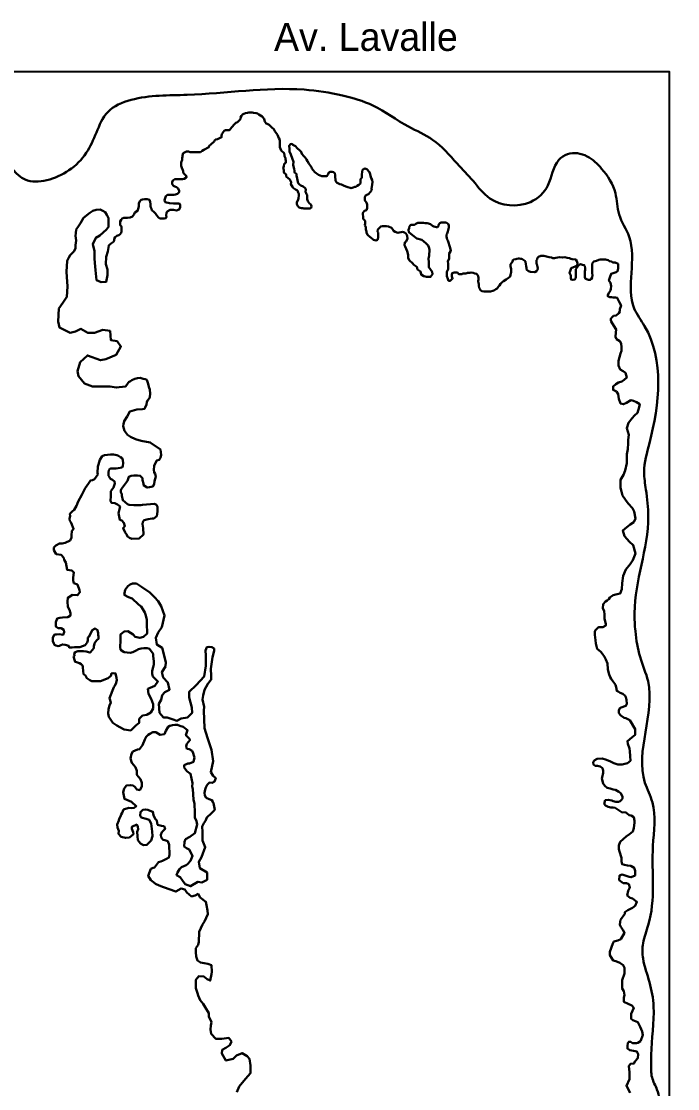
# Model space of a CAD drawing. Header units: millimetres. Extents: x 0 to 6558, y 60 to 10727.
# Drawn here: x 1995.4 to 2182.3, y 9110.6 to 9414.5 of the extents above; entities that cross this region are included whole.
import ezdxf

# ---------------------------------------------------------------- set-up
doc = ezdxf.new("R2010")
doc.units = ezdxf.units.MM
doc.layers.add('0 LAGUNA', color=140, linetype='Continuous', lineweight=30)
doc.layers.add('0 SIG - PARCELAS', color=252, linetype='Continuous', lineweight=18)
doc.layers.add('0 NOMBRE DE CALLES', color=255, linetype='Continuous')
doc.layers.add('0 SIG - CHACRAS', color=253, linetype='Continuous')
doc.styles.get("Standard").update_dxf_attribs({"font": 'arial.ttf'})

msp = doc.modelspace()

# ---------------------------------------------------------------- linework, layer by layer
at = {"layer": '0 LAGUNA'}
for points in [[(2014.897, 9359.925), (2015.748, 9360.492), (2016.713, 9360.832), (2017.849, 9360.946), (2018.587, 9360.492), (2019.268, 9360.152), (2019.723, 9359.358), (2020.234, 9358.393), (2020.234, 9357.089), (2020.234, 9355.954), (2019.666, 9355.16), (2017.747, 9353.489), (2016.575, 9352.87), (2015.763, 9351.053), (2015.763, 9351.053), (2016.232, 9349.039), (2016.216, 9346.917), (2016.305, 9345.68), (2016.513, 9343.598), (2016.513, 9343.598), (2016.824, 9340.779), (2018.11, 9340.165), (2019.563, 9340.332), (2019.899, 9342.231), (2019.944, 9343.784), (2019.452, 9345.358), (2019.507, 9347.424), (2020.01, 9348.931), (2020.279, 9350.665), (2020.598, 9350.959), (2021.063, 9351.327), (2021.627, 9351.694), (2021.823, 9352.086), (2021.848, 9352.502), (2022.093, 9353.041), (2022.534, 9353.359), (2023.123, 9353.604), (2023.564, 9353.874), (2023.785, 9354.217), (2023.883, 9354.633), (2023.907, 9355.221), (2023.932, 9355.539), (2023.887, 9356.09), (2023.543, 9356.409), (2023.519, 9356.678), (2023.519, 9357.217), (2023.519, 9357.486), (2023.764, 9357.952), (2024.083, 9358.319), (2024.573, 9358.54), (2025.063, 9358.564), (2025.578, 9358.564), (2026.363, 9358.613), (2027, 9358.907), (2027.49, 9359.544), (2027.743, 9360.07), (2028.481, 9360.501), (2028.635, 9361.054), (2028.728, 9361.392), (2028.882, 9361.884), (2028.882, 9362.253), (2028.882, 9362.714), (2028.882, 9362.714), (2029.251, 9363.329), (2029.528, 9363.698), (2029.928, 9363.729), (2030.451, 9363.821), (2030.82, 9363.821), (2031.251, 9363.821), (2031.251, 9363.821), (2031.897, 9363.636), (2032.051, 9363.052), (2032.051, 9363.052), (2032.144, 9362.437), (2032.144, 9362.437), (2032.144, 9361.823), (2032.297, 9361.423), (2032.482, 9361.054), (2032.544, 9360.716), (2033.19, 9360.163), (2033.611, 9359.802), (2033.611, 9359.802), (2033.99, 9359.21), (2033.99, 9359.21), (2034.482, 9358.656), (2034.852, 9358.38), (2035.498, 9358.38), (2036.082, 9358.38), (2036.575, 9358.441), (2036.698, 9358.841), (2036.667, 9359.179), (2036.667, 9359.179), (2036.729, 9359.947), (2036.913, 9360.286), (2036.913, 9360.286), (2037.775, 9360.839), (2038.206, 9360.839), (2038.698, 9360.839), (2039.591, 9360.624), (2040.36, 9360.9), (2040.36, 9360.9), (2040.637, 9361.607), (2040.637, 9362.038), (2040.637, 9362.038), (2040.483, 9362.468), (2040.114, 9362.653), (2039.621, 9362.653), (2039.129, 9362.653), (2038.729, 9362.653), (2037.56, 9362.714), (2037.56, 9362.714), (2036.366, 9363.001), (2036.151, 9363.524), (2036.305, 9364.139), (2036.551, 9364.661), (2036.551, 9364.661), (2037.043, 9365.092), (2037.628, 9365.092), (2037.628, 9365.092), (2038.243, 9365.092), (2038.828, 9365.092), (2039.259, 9365.184), (2039.843, 9365.338), (2039.843, 9365.338), (2040.305, 9365.799), (2040.367, 9366.26), (2040.367, 9366.26), (2040.028, 9366.905), (2039.597, 9367.213), (2039.105, 9367.428), (2038.705, 9367.674), (2038.366, 9368.074), (2038.366, 9368.658), (2038.52, 9369.119), (2038.52, 9369.119), (2039.136, 9369.549), (2039.567, 9369.549), (2039.967, 9369.549), (2040.428, 9369.549), (2040.767, 9369.549), (2041.32, 9369.549), (2041.782, 9369.611), (2042.239, 9369.934), (2042.457, 9370.088), (2042.282, 9370.494), (2042.282, 9370.494), (2041.807, 9370.924), (2041.592, 9371.291), (2041.505, 9371.592), (2041.484, 9371.851), (2041.398, 9372.088), (2041.074, 9372.755), (2040.945, 9373.057), (2040.902, 9373.359), (2040.88, 9373.703), (2040.88, 9373.94), (2040.88, 9374.242), (2040.88, 9374.242), (2041.141, 9375.026), (2041.184, 9375.565), (2041.227, 9375.888), (2041.292, 9376.211), (2041.335, 9376.642), (2041.464, 9376.9), (2041.809, 9377.159), (2042.197, 9377.331), (2042.435, 9377.374), (2042.693, 9377.374), (2042.974, 9377.374), (2043.448, 9377.266), (2043.448, 9377.266), (2043.901, 9377.266), (2044.311, 9377.245), (2044.742, 9377.245), (2045.41, 9377.245), (2045.863, 9377.245), (2046.359, 9377.245), (2046.898, 9377.568), (2047.372, 9377.934), (2048.779, 9378.674), (2048.908, 9379.041), (2049.339, 9379.407), (2049.663, 9379.644), (2050.051, 9379.988), (2050.245, 9380.268), (2050.461, 9380.635), (2050.763, 9380.871), (2051.237, 9380.915), (2051.646, 9381.108), (2052.401, 9381.466), (2052.363, 9381.869), (2052.363, 9381.869), (2052.493, 9382.321), (2052.687, 9382.666), (2052.838, 9382.946), (2053.183, 9383.269), (2053.485, 9383.463), (2053.485, 9383.463), (2054.067, 9383.485), (2054.649, 9383.485), (2054.649, 9383.485), (2054.929, 9383.894), (2054.929, 9383.894), (2055.275, 9384.368), (2055.619, 9384.669), (2055.814, 9384.928), (2056.158, 9385.251), (2056.439, 9385.531), (2056.913, 9385.789), (2056.913, 9385.789), (2057.28, 9386.177), (2057.28, 9386.177), (2057.754, 9386.651), (2057.754, 9386.651), (2057.819, 9387.082), (2058.099, 9387.556), (2058.336, 9387.956), (2058.767, 9388.094), (2059.242, 9388.353), (2059.738, 9388.439), (2060.169, 9388.482), (2060.493, 9388.482), (2061.139, 9388.482), (2061.528, 9388.46), (2062.261, 9388.31), (2062.606, 9388.267), (2063.037, 9387.986), (2063.986, 9387.362), (2064.503, 9386.759), (2064.632, 9386.285), (2064.719, 9385.962), (2065.107, 9385.38), (2065.344, 9385.272), (2065.991, 9385.014), (2066.293, 9384.648), (2066.681, 9384.282), (2067.285, 9383.765), (2067.608, 9383.161), (2067.759, 9382.903), (2068.147, 9382.429), (2068.32, 9382.149), (2068.729, 9381.223), (2068.995, 9380.713), (2068.973, 9380.26), (2068.973, 9379.916), (2068.973, 9379.55), (2068.973, 9379.162), (2068.995, 9378.645), (2068.995, 9378.645), (2069.383, 9377.676), (2069.383, 9377.676), (2070.202, 9376.943), (2070.31, 9376.297), (2070.31, 9376.039), (2070.617, 9375.5), (2070.617, 9375.122), (2070.617, 9375.122), (2070.65, 9374.81), (2070.65, 9374.81), (2070.666, 9374.564), (2070.666, 9374.564), (2070.65, 9374.187), (2070.65, 9374.187), (2070.354, 9373.957), (2070.189, 9373.76), (2070.079, 9373.244), (2069.928, 9372.543), (2070.171, 9372.229), (2070.171, 9371.951), (2070.171, 9371.651), (2070.194, 9371.374), (2070.194, 9371.374), (2070.656, 9371.005), (2070.656, 9371.005), (2070.772, 9370.659), (2070.818, 9370.312), (2070.818, 9370.312), (2071.789, 9369.458), (2072.176, 9368.68), (2072.155, 9368.091), (2072.635, 9367.341), (2072.899, 9366.928), (2073.435, 9366.627), (2074, 9366.311), (2074.179, 9365.742), (2074.407, 9365.314), (2074.407, 9364.885), (2074.407, 9364.885), (2074.264, 9364.171), (2074.264, 9364.171), (2074.179, 9363.629), (2074.179, 9363.629), (2073.807, 9362.972), (2073.807, 9362.972), (2073.836, 9362.43), (2073.836, 9362.43), (2073.836, 9362.43), (2074.126, 9361.866), (2074.447, 9361.486), (2074.747, 9361.386), (2075.108, 9361.326), (2075.108, 9361.326), (2075.528, 9361.266), (2075.789, 9361.206), (2076.049, 9361.206), (2076.269, 9361.186), (2076.49, 9361.146), (2076.79, 9361.146), (2077.03, 9361.146), (2077.251, 9361.146), (2077.251, 9361.146), (2077.551, 9361.206), (2077.872, 9361.406), (2077.872, 9361.406), (2077.872, 9361.406), (2078.012, 9361.847), (2078.012, 9361.847), (2077.952, 9362.147), (2077.952, 9362.147), (2077.671, 9362.387), (2077.671, 9362.387), (2077.391, 9362.647), (2077.391, 9362.647), (2077.151, 9362.967), (2076.93, 9363.307), (2076.87, 9363.567), (2076.73, 9363.887), (2076.81, 9364.428), (2076.79, 9365.008), (2076.61, 9365.268), (2076.45, 9365.568), (2076.289, 9365.948), (2076.369, 9366.569), (2076.209, 9367.009), (2075.628, 9367.469), (2074.967, 9367.769), (2074.607, 9368.029), (2074.246, 9368.409), (2074.106, 9368.77), (2074.046, 9369.29), (2073.906, 9369.75), (2073.766, 9370.585), (2073.688, 9371.054), (2073.204, 9371.388), (2073.163, 9371.951), (2073.043, 9372.473), (2072.922, 9373.155), (2072.802, 9373.637), (2072.842, 9374.481), (2072.52, 9375.485), (2072.52, 9375.485), (2072.118, 9376.529), (2071.716, 9377.372), (2071.716, 9378.215), (2071.716, 9378.215), (2071.636, 9379.058), (2071.636, 9379.058), (2071.998, 9379.54), (2072.517, 9379.57), (2072.723, 9379.339), (2073.407, 9378.915), (2073.904, 9378.325), (2074.682, 9377.673), (2075.088, 9377.332), (2075.241, 9376.71), (2075.832, 9376.057), (2076.236, 9375.747), (2076.61, 9375.094), (2076.827, 9374.66), (2077.231, 9374.038), (2077.48, 9373.666), (2077.48, 9373.666), (2078.04, 9372.951), (2078.133, 9372.578), (2078.133, 9372.578), (2078.506, 9372.113), (2078.91, 9371.553), (2078.91, 9371.553), (2079.999, 9370.746), (2080.971, 9370.361), (2081.717, 9370.361), (2081.717, 9370.361), (2082.37, 9370.393), (2082.37, 9370.393), (2082.37, 9370.393), (2082.774, 9370.983), (2082.774, 9370.983), (2082.898, 9371.449), (2082.898, 9371.449), (2083.24, 9371.666), (2083.24, 9371.666), (2083.893, 9371.666), (2084.267, 9371.573), (2084.267, 9371.573), (2084.64, 9371.231), (2084.702, 9370.703), (2084.702, 9370.361), (2084.702, 9370.361), (2084.826, 9369.15), (2084.826, 9369.15), (2085.168, 9368.56), (2086.039, 9368.094), (2086.536, 9368.032), (2087.345, 9367.597), (2087.345, 9367.597), (2088.091, 9367.379), (2089.335, 9367.007), (2089.335, 9367.007), (2089.895, 9367.193), (2090.299, 9367.317), (2090.672, 9367.379), (2091.045, 9367.628), (2091.511, 9367.876), (2091.511, 9367.876), (2091.916, 9368.342), (2091.916, 9368.342), (2091.916, 9369.057), (2091.916, 9369.523), (2091.916, 9369.523), (2092.32, 9369.958), (2092.32, 9369.958), (2092.32, 9370.89), (2092.32, 9370.89), (2092.475, 9371.666), (2092.475, 9371.666), (2092.538, 9372.194), (2092.538, 9372.194), (2093.222, 9372.567), (2093.75, 9372.412), (2093.75, 9372.412), (2094.559, 9371.511), (2094.745, 9370.921), (2094.807, 9370.517), (2094.963, 9369.864), (2095.243, 9369.367), (2095.367, 9368.715), (2095.305, 9368.032), (2095.118, 9366.82), (2095.15, 9366.385), (2094.714, 9365.826), (2094.714, 9365.826), (2094.186, 9365.298), (2094.186, 9365.298), (2093.479, 9364.96), (2093.17, 9364.412), (2093.17, 9363.863), (2093.204, 9363.452), (2093.616, 9362.869), (2093.616, 9362.869), (2093.822, 9362.354), (2093.89, 9361.874), (2093.856, 9361.325), (2093.856, 9361.325), (2093.65, 9360.743), (2093.65, 9360.743), (2093.066, 9360.537), (2093.066, 9360.537), (2092.62, 9359.954), (2092.655, 9359.577), (2092.689, 9358.788), (2092.715, 9358.203), (2092.715, 9358.203), (2093.238, 9357.656), (2093.238, 9357.656), (2093.273, 9356.913), (2093.194, 9356.435), (2093.459, 9355.852), (2093.486, 9355.242), (2093.565, 9354.923), (2093.645, 9354.631), (2093.698, 9354.313), (2093.698, 9354.313), (2093.964, 9353.677), (2093.964, 9353.677), (2094.575, 9353.146), (2094.575, 9353.146), (2094.973, 9352.854), (2095.663, 9352.244), (2096.38, 9352.085), (2096.38, 9352.085), (2096.778, 9352.244), (2096.885, 9352.562), (2096.885, 9352.562), (2096.938, 9352.907), (2096.938, 9352.907), (2096.938, 9353.332), (2096.938, 9353.332), (2096.938, 9353.332), (2096.964, 9353.862), (2096.991, 9354.313), (2096.991, 9354.313), (2096.805, 9354.631), (2096.911, 9355.215), (2096.911, 9355.215), (2097.363, 9355.666), (2097.363, 9355.666), (2097.734, 9356.09), (2098.265, 9356.197), (2098.557, 9356.197), (2098.903, 9356.17), (2099.38, 9356.117), (2099.893, 9356.06), (2100.814, 9355.719), (2100.814, 9355.719), (2101.186, 9355.162), (2101.186, 9355.162), (2101.345, 9354.844), (2101.345, 9354.844), (2101.823, 9354.578), (2101.823, 9354.578), (2102.567, 9354.287), (2102.965, 9354.393), (2103.576, 9354.472), (2103.948, 9354.499), (2104.479, 9354.366), (2104.85, 9354.021), (2105.143, 9353.703), (2105.249, 9353.305), (2105.302, 9352.642), (2104.925, 9351.787), (2104.558, 9351.531), (2104.558, 9351.238), (2104.521, 9351), (2104.503, 9350.707), (2104.65, 9350.396), (2105.199, 9349.019), (2105.57, 9347.989), (2105.57, 9347.083), (2105.57, 9347.083), (2105.941, 9346.424), (2105.941, 9346.424), (2106.725, 9345.642), (2107.178, 9345.189), (2107.961, 9344.571), (2108.209, 9343.83), (2109.074, 9343.212), (2109.198, 9342.348), (2109.981, 9341.895), (2110.723, 9341.73), (2111.918, 9341.73), (2112.454, 9342.471), (2112.331, 9343.171), (2111.918, 9343.83), (2111.383, 9344.448), (2111.383, 9345.148), (2111.383, 9345.889), (2111.3, 9346.919), (2111.465, 9347.742), (2111.548, 9348.277), (2111.63, 9348.936), (2111.63, 9349.472), (2111.424, 9350.172), (2111.218, 9350.625), (2111.218, 9350.625), (2110.558, 9351.284), (2109.981, 9351.778), (2109.445, 9352.231), (2108.002, 9352.642), (2108.002, 9352.642), (2106.766, 9353.548), (2105.735, 9354.413), (2105.735, 9354.413), (2105.653, 9355.113), (2105.653, 9355.113), (2105.788, 9355.621), (2105.923, 9356.129), (2106.264, 9356.52), (2106.851, 9356.52), (2107.337, 9356.561), (2107.681, 9356.783), (2107.924, 9356.945), (2108.248, 9357.107), (2108.652, 9357.127), (2109.037, 9357.127), (2109.502, 9357.127), (2109.927, 9357.127), (2110.332, 9357.026), (2110.899, 9356.965), (2111.344, 9356.884), (2111.85, 9356.723), (2112.498, 9356.258), (2112.862, 9356.076), (2112.862, 9356.076), (2113.565, 9355.825), (2113.565, 9355.825), (2113.854, 9355.88), (2114.154, 9356.165), (2114.176, 9356.555), (2114.501, 9356.967), (2114.892, 9357.205), (2115.629, 9357.205), (2116.302, 9357.205), (2116.909, 9356.815), (2117.148, 9356.317), (2117.148, 9355.753), (2116.931, 9355.06), (2116.822, 9354.67), (2116.584, 9354.042), (2116.454, 9353.738), (2116.41, 9353.196), (2116.519, 9352.698), (2116.627, 9352.395), (2116.866, 9352.07), (2117.447, 9349.996), (2117.68, 9349.163), (2117.203, 9348.388), (2117.154, 9347.56), (2117.154, 9346.878), (2116.862, 9346.147), (2116.91, 9345.416), (2116.91, 9344.539), (2116.91, 9343.954), (2116.91, 9343.954), (2116.569, 9343.126), (2116.569, 9341.908), (2116.569, 9341.908), (2116.811, 9341.164), (2117.043, 9340.633), (2117.508, 9340.633), (2117.906, 9340.998), (2118.173, 9341.243), (2117.972, 9341.86), (2118.006, 9342.291), (2118.043, 9342.772), (2118.635, 9342.986), (2119.205, 9342.969), (2119.536, 9342.96), (2119.536, 9342.96), (2119.89, 9342.628), (2120.035, 9342.491), (2120.46, 9342.497), (2120.884, 9342.497), (2121.079, 9342.644), (2121.405, 9342.644), (2121.665, 9342.644), (2121.91, 9342.644), (2122.187, 9342.742), (2122.431, 9342.839), (2122.855, 9342.904), (2123.115, 9342.904), (2123.441, 9342.937), (2123.995, 9342.872), (2124.484, 9342.725), (2124.484, 9342.725), (2124.999, 9342.571), (2125.233, 9342.27), (2125.233, 9342.27), (2125.477, 9341.895), (2125.477, 9341.895), (2125.592, 9341.423), (2125.575, 9341.228), (2125.51, 9340.87), (2125.494, 9340.626), (2125.445, 9340.366), (2125.625, 9339.619), (2125.671, 9339.138), (2125.763, 9338.589), (2125.9, 9338.268), (2125.9, 9338.268), (2126.083, 9337.902), (2126.542, 9337.605), (2127.091, 9337.582), (2127.55, 9337.582), (2127.802, 9337.582), (2128.122, 9337.582), (2128.122, 9337.582), (2128.924, 9337.582), (2128.924, 9337.582), (2129.657, 9337.719), (2130.07, 9337.948), (2130.505, 9338.223), (2130.826, 9338.452), (2131.1, 9338.658), (2131.284, 9338.978), (2131.536, 9339.275), (2131.788, 9339.71), (2132.223, 9340.145), (2132.658, 9340.488), (2133.391, 9340.946), (2134.102, 9341.427), (2134.612, 9341.864), (2134.703, 9342.322), (2134.726, 9342.688), (2134.818, 9343.1), (2134.818, 9343.397), (2134.887, 9343.947), (2134.726, 9344.404), (2134.635, 9344.702), (2134.635, 9345.297), (2135.187, 9345.956), (2135.313, 9346.459), (2135.619, 9346.693), (2136.158, 9346.801), (2136.446, 9346.837), (2136.896, 9346.927), (2137.148, 9346.927), (2137.597, 9346.873), (2137.921, 9346.819), (2138.155, 9346.675), (2138.155, 9346.675), (2138.766, 9346.262), (2138.964, 9346.028), (2139.072, 9345.31), (2139.162, 9344.807), (2139.216, 9344.268), (2139.252, 9343.854), (2139.827, 9343.387), (2140.349, 9343.172), (2141.554, 9343.028), (2142.039, 9343.333), (2142.345, 9343.747), (2142.489, 9344.196), (2142.381, 9344.609), (2142.381, 9344.609), (2142.165, 9345.292), (2142.111, 9345.489), (2142.039, 9345.992), (2142.039, 9346.442), (2142.219, 9346.801), (2142.381, 9347.142), (2142.633, 9347.394), (2143.316, 9347.681), (2143.316, 9347.681), (2144.197, 9347.753), (2145.643, 9347.317), (2146.298, 9347.204), (2146.727, 9347.046), (2147.156, 9347.069), (2147.562, 9347.159), (2147.562, 9347.159), (2148.578, 9347.362), (2149.458, 9347.227), (2150.135, 9347.294), (2150.79, 9347.182), (2151.422, 9347.069), (2151.874, 9346.888), (2152.235, 9346.798), (2153.229, 9346.69), (2153.578, 9346.182), (2153.705, 9345.643), (2153.641, 9345.009), (2153.102, 9344.692), (2152.562, 9344.47), (2151.927, 9344.185), (2151.64, 9343.353), (2151.467, 9342.848), (2151.815, 9342.083), (2151.815, 9341.709), (2151.865, 9341.311), (2151.912, 9340.937), (2152.413, 9340.838), (2152.413, 9340.838), (2152.936, 9340.963), (2153.186, 9341.261), (2153.285, 9341.66), (2153.26, 9342.182), (2153.235, 9342.656), (2153.26, 9343.029), (2153.26, 9343.577), (2153.26, 9343.9), (2153.41, 9344.174), (2153.41, 9344.174), (2154.008, 9344.921), (2154.382, 9345.195), (2154.56, 9345.325), (2155.154, 9345.17), (2155.611, 9345.05), (2155.802, 9344.747), (2155.927, 9344.199), (2155.902, 9343.751), (2155.852, 9343.228), (2155.827, 9342.83), (2155.827, 9342.083), (2155.827, 9341.685), (2155.927, 9341.286), (2156.276, 9341.062), (2156.276, 9341.062), (2156.899, 9340.838), (2157.347, 9340.863), (2157.671, 9341.112), (2157.871, 9341.51), (2157.995, 9342.158), (2157.945, 9342.78), (2157.896, 9343.303), (2157.896, 9343.95), (2157.945, 9344.647), (2157.945, 9345.145), (2157.945, 9345.494), (2158.354, 9346.1), (2159.176, 9346.324), (2159.8, 9346.573), (2160.173, 9346.622), (2160.622, 9346.622), (2161.17, 9346.697), (2161.668, 9346.622), (2162.516, 9346.473), (2162.84, 9346.174), (2163.438, 9346.05), (2163.762, 9345.826), (2164.484, 9345.776), (2165.282, 9345.402), (2165.357, 9344.88), (2165.307, 9344.083), (2165.157, 9343.311), (2164.759, 9343.012), (2164.186, 9342.838), (2163.288, 9342.589), (2162.948, 9341.537), (2162.672, 9340.685), (2163.144, 9340.047), (2163.301, 9339.105), (2163.262, 9338.36), (2163.144, 9337.85), (2162.79, 9337.301), (2162.349, 9336.615), (2162.359, 9336.203), (2162.359, 9336.203), (2162.908, 9335.928), (2163.379, 9335.928), (2163.929, 9335.889), (2163.929, 9335.889), (2164.597, 9335.85), (2165.068, 9335.732), (2165.068, 9335.732), (2165.617, 9334.634), (2165.617, 9334.634), (2166.159, 9333.552), (2165.814, 9332.516), (2165.774, 9331.888), (2165.5, 9331.418), (2165.5, 9331.418), (2164.754, 9330.751), (2164.754, 9330.751), (2164.008, 9330.594), (2164.008, 9330.594), (2163.475, 9330.199), (2163.2, 9329.792), (2163.265, 9329.48), (2163.298, 9329.019), (2164.083, 9327.778), (2164.728, 9326.758), (2164.641, 9325.875), (2164.514, 9324.692), (2164.872, 9324.009), (2165.816, 9323.456), (2166.141, 9322.741), (2166.271, 9321.668), (2166.239, 9320.692), (2165.946, 9319.944), (2165.656, 9318.848), (2165.46, 9317.803), (2165.46, 9316.498), (2165.917, 9315.389), (2166.701, 9314.866), (2167.365, 9314.425), (2167.365, 9314.425), (2167.746, 9313.039), (2167.028, 9312.452), (2166.405, 9311.943), (2165.395, 9311.669), (2164.676, 9311.146), (2164.676, 9311.146), (2163.863, 9310.513), (2163.863, 9309.549), (2163.863, 9309.549), (2164.828, 9309.099), (2164.828, 9309.099), (2165.343, 9308.327), (2165.472, 9306.976), (2165.472, 9306.976), (2165.987, 9305.626), (2165.987, 9305.626), (2166.824, 9305.433), (2166.824, 9305.433), (2167.725, 9305.883), (2167.725, 9305.883), (2168.948, 9306.591), (2169.721, 9306.398), (2170.493, 9306.012), (2171.459, 9305.433), (2171.33, 9304.661), (2170.815, 9303.054), (2169.978, 9302.282), (2169.335, 9301.446), (2169.335, 9301.446), (2168.24, 9300.16), (2168.24, 9300.16), (2167.774, 9298.673), (2168.317, 9296.774), (2168.136, 9295.327), (2168.136, 9294.332), (2168.045, 9292.704), (2167.774, 9291.258), (2167.774, 9289.991), (2167.774, 9288.725), (2167.321, 9286.555), (2166.868, 9285.379), (2166.868, 9285.379), (2165.963, 9283.932), (2165.963, 9283.932), (2165.963, 9281.671), (2166.235, 9280.586), (2166.597, 9279.501), (2167.412, 9278.235), (2168.136, 9277.24), (2168.136, 9277.24), (2169.403, 9275.884), (2169.403, 9275.884), (2169.856, 9274.889), (2169.856, 9274.889), (2170.218, 9272.899), (2170.218, 9272.899), (2169.765, 9271.905), (2169.765, 9271.905), (2168.769, 9271.181), (2167.214, 9269.947), (2166.639, 9269.49), (2167.125, 9267.897), (2167.125, 9267.897), (2168.552, 9266.293), (2168.552, 9266.293), (2169.622, 9265.313), (2169.622, 9265.313), (2170.247, 9262.996), (2170.247, 9262.996), (2169.533, 9261.036), (2168.73, 9259.966), (2168.73, 9259.966), (2167.482, 9258.451), (2167.482, 9258.451), (2166.768, 9256.58), (2166.768, 9256.58), (2166.411, 9254.531), (2166.322, 9252.837), (2165.935, 9251.581), (2165.015, 9251.362), (2163.877, 9251.144), (2162.913, 9250.444), (2162.694, 9249.919), (2162.212, 9249.569), (2161.731, 9249.262), (2161.022, 9248.505), (2160.908, 9247.368), (2161.288, 9246.496), (2161.44, 9245.624), (2161.44, 9244.941), (2161.44, 9244.373), (2161.44, 9244.373), (2161.781, 9242.932), (2161.781, 9242.439), (2161.781, 9242.439), (2160.946, 9242.022), (2159.732, 9242.022), (2159.732, 9242.022), (2158.783, 9241.036), (2158.631, 9240.619), (2158.631, 9239.785), (2158.857, 9238.326), (2158.932, 9237.318), (2159.381, 9235.861), (2159.381, 9235.861), (2160.391, 9234.964), (2160.802, 9234.516), (2161.438, 9233.507), (2161.438, 9233.507), (2161.849, 9232.76), (2162.261, 9231.639), (2162.421, 9230.036), (2162.615, 9228.806), (2163.037, 9227.77), (2163.296, 9227.251), (2163.815, 9226.604), (2164.366, 9225.892), (2164.56, 9225.535), (2164.766, 9224.914), (2164.894, 9223.861), (2165.277, 9223.638), (2165.884, 9223.319), (2166.65, 9223.032), (2166.65, 9223.032), (2167.289, 9222.457), (2167.544, 9222.011), (2167.672, 9221.277), (2167.768, 9220.16), (2167.544, 9219.554), (2166.203, 9219.076), (2165.788, 9218.884), (2165.533, 9218.278), (2165.501, 9217.544), (2166.075, 9216.81), (2167.065, 9216.204), (2167.544, 9216.045), (2168.598, 9215.534), (2170.187, 9212.986), (2170.187, 9211.371), (2169.199, 9210.608), (2169.199, 9210.608), (2167.941, 9209.577), (2168.031, 9208.769), (2168.525, 9207.423), (2168.615, 9206.66), (2168.782, 9205.242), (2168.795, 9203.968), (2167.941, 9203.251), (2167.941, 9203.251), (2166.459, 9202.847), (2165.202, 9202.892), (2164.079, 9203.295), (2163.091, 9203.744), (2161.969, 9204.193), (2160.756, 9204.597), (2159.319, 9204.462), (2158.51, 9204.013), (2158.196, 9203.43), (2158.332, 9202.859), (2158.782, 9202.541), (2159.444, 9202.462), (2159.841, 9202.383), (2160.238, 9202.303), (2160.238, 9202.303), (2160.795, 9201.933), (2160.927, 9201.589), (2161.059, 9201.113), (2161.059, 9200.505), (2160.953, 9200.002), (2160.795, 9199.288), (2160.689, 9198.891), (2161.033, 9197.436), (2161.509, 9196.801), (2162.152, 9196.247), (2163.008, 9196.061), (2163.939, 9195.763), (2164.572, 9195.652), (2165.466, 9195.131), (2166.099, 9194.759), (2166.546, 9193.643), (2166.508, 9193.197), (2166.285, 9192.788), (2165.876, 9192.49), (2165.392, 9192.304), (2164.684, 9192.304), (2163.939, 9192.49), (2163.493, 9192.639), (2162.487, 9192.788), (2161.631, 9192.713), (2161.37, 9191.672), (2161.668, 9191.188), (2162.45, 9190.816), (2163.195, 9190.667), (2163.902, 9190.63), (2164.461, 9190.556), (2165.916, 9189.586), (2166.448, 9189.232), (2167.39, 9189.31), (2167.39, 9189.31), (2168.449, 9188.436), (2169.048, 9188.344), (2169.048, 9188.344), (2169.738, 9187.884), (2169.969, 9186.872), (2170.015, 9186.366), (2170.015, 9186.366), (2169.738, 9184.802), (2169.462, 9183.835), (2169.462, 9183.835), (2168.541, 9183.053), (2167.62, 9182.409), (2167.62, 9182.409), (2165.916, 9180.891), (2165.502, 9179.833), (2165.548, 9178.821), (2165.686, 9178.085), (2165.686, 9178.085), (2166.228, 9176.331), (2166.273, 9175.243), (2166.455, 9174.472), (2167.136, 9174.336), (2167.998, 9174.155), (2167.998, 9174.155), (2168.905, 9174.064), (2169.904, 9173.475), (2170.176, 9172.614), (2170.176, 9171.934), (2170.131, 9171.299), (2170.131, 9171.299), (2168.996, 9170.8), (2168.497, 9170.891), (2168.497, 9170.891), (2167.045, 9171.39), (2166.41, 9171.526), (2165.684, 9171.254), (2165.638, 9169.984), (2165.638, 9169.984), (2166.773, 9169.123), (2167.726, 9169.078), (2168.315, 9168.851), (2168.315, 9168.851), (2168.678, 9167.899), (2168.134, 9166.947), (2167.907, 9165.633), (2168.769, 9164.953), (2169.359, 9164.726), (2170.675, 9163.774), (2170.176, 9162.641), (2169.359, 9162.097), (2169.359, 9162.097)], [(2014.897, 9359.925), (2013.122, 9358.521), (2012.223, 9357.025), (2011.684, 9356.187), (2011.025, 9355.17), (2010.905, 9354.152), (2010.845, 9353.434), (2010.965, 9352.058), (2010.845, 9350.741), (2010.845, 9349.903), (2010.426, 9349.005), (2010.426, 9349.005), (2009.288, 9347.928), (2008.868, 9347.21), (2008.389, 9346.312), (2008.251, 9343.164), (2008.386, 9341.684), (2008.521, 9338.993), (2008.386, 9336.032), (2007.174, 9334.283), (2007.174, 9334.283), (2006.096, 9332.668), (2006.096, 9332.668), (2005.826, 9329.035), (2006.231, 9327.285), (2006.231, 9327.285), (2006.231, 9327.285), (2009.329, 9325.805), (2010.811, 9326.209), (2012.292, 9326.882), (2012.292, 9326.882), (2014.313, 9325.805), (2016.199, 9325.805), (2018.624, 9326.612), (2018.624, 9326.612), (2020.644, 9326.343), (2020.644, 9326.343), (2020.914, 9323.652), (2022.665, 9323.383), (2023.742, 9321.903), (2023.742, 9321.903), (2022.395, 9319.48), (2022.395, 9319.48), (2019.432, 9318.269), (2019.432, 9318.269), (2017.95, 9318), (2017.95, 9318), (2014.178, 9319.346), (2014.178, 9319.346), (2012.158, 9317.462), (2011.349, 9314.905), (2011.619, 9313.425), (2013.37, 9311.406), (2015.66, 9310.464), (2020.644, 9310.464), (2022.395, 9310.195), (2025.005, 9310.467), (2025.699, 9311.381), (2025.921, 9311.741), (2026.42, 9312.018), (2026.836, 9312.351), (2027.695, 9312.711), (2028.444, 9312.905), (2029.248, 9312.932), (2030.052, 9312.711), (2030.606, 9312.6), (2031.106, 9312.406), (2031.383, 9311.52), (2031.827, 9310.162), (2031.965, 9309.664), (2032.076, 9308.417), (2031.965, 9307.559), (2031.854, 9307.171), (2031.272, 9306.506), (2031.161, 9306.035), (2031.05, 9305.426), (2030.662, 9304.539), (2030.496, 9304.179), (2029.858, 9304.041), (2028.25, 9303.985), (2026.242, 9303.385), (2025.473, 9301.926), (2024.666, 9300.659), (2024.474, 9299.815), (2024.398, 9299.201), (2024.782, 9297.896), (2025.589, 9296.706), (2026.511, 9296.13), (2027.932, 9295.516), (2029.508, 9295.056), (2032.082, 9294.557), (2034.964, 9292.545), (2035.192, 9291.032), (2035.002, 9290.238), (2034.586, 9289.67), (2033.942, 9289.481), (2033.185, 9287.968), (2033.147, 9286.682), (2033.185, 9286.115), (2033.526, 9285.624), (2033.715, 9284.905), (2033.336, 9283.581), (2033.223, 9282.711), (2032.844, 9282.068), (2031.86, 9281.841), (2031.254, 9281.728), (2030.194, 9282.409), (2030.194, 9282.863), (2029.854, 9283.884), (2029.854, 9284.451), (2029.854, 9284.451), (2029.248, 9285.094), (2029.248, 9285.094), (2028.415, 9285.207), (2027.998, 9285.207), (2027.468, 9285.207), (2026.673, 9285.056), (2026.673, 9285.056), (2025.954, 9284.791), (2025.954, 9284.791), (2025.651, 9283.657), (2024.774, 9282.504), (2024.774, 9282.504), (2023.912, 9281.355), (2023.702, 9281.015), (2023.702, 9280.389), (2023.964, 9279.814), (2023.99, 9279.344), (2024.225, 9278.587), (2024.277, 9278.117), (2025.611, 9277.046), (2026.081, 9276.864), (2027.44, 9276.759), (2028.46, 9276.759), (2029.375, 9276.759), (2029.924, 9276.864), (2033.328, 9277.067), (2033.916, 9276.847), (2034.174, 9276.26), (2034.174, 9274.938), (2033.953, 9273.616), (2033.144, 9272.955), (2032.63, 9272.918), (2031.453, 9272.771), (2030.314, 9272.441), (2029.983, 9272), (2029.873, 9271.339), (2030.047, 9270.157), (2030.129, 9268.333), (2028.952, 9267.238), (2028.952, 9267.238), (2026.801, 9267.117), (2026.193, 9267.4), (2025.584, 9267.765), (2025.422, 9268.292), (2025.422, 9268.292), (2024.975, 9268.941), (2024.366, 9270.198), (2024.894, 9270.725), (2024.61, 9271.697), (2024.001, 9272.346), (2023.474, 9272.549), (2023.474, 9272.549), (2023.027, 9274.454), (2023.514, 9276.319), (2022.784, 9276.927), (2022.053, 9277.292), (2021.039, 9277.413), (2020.795, 9277.981), (2020.877, 9279.319), (2020.877, 9280.697), (2021.674, 9281.74), (2022.026, 9282.926), (2021.915, 9283.475), (2021.366, 9283.937), (2020.75, 9284.266), (2020.244, 9285.079), (2020.156, 9286.002), (2020.266, 9286.661), (2020.508, 9286.991), (2020.816, 9287.189), (2021.454, 9287.189), (2022.377, 9287.189), (2024.057, 9287.468), (2024.243, 9287.962), (2024.398, 9288.642), (2024.274, 9289.507), (2024.057, 9290.063), (2023.655, 9290.403), (2023.037, 9290.774), (2022.573, 9290.99), (2021.645, 9291.145), (2020.81, 9291.145), (2019.944, 9291.083), (2019.078, 9290.929), (2018.428, 9290.681), (2017.779, 9289.6), (2017.315, 9288.271), (2017.191, 9287.715), (2017.036, 9285.892), (2017.16, 9285.491), (2016.201, 9284.1), (2015.645, 9283.884), (2015.057, 9283.729), (2014.5, 9282.864), (2014.036, 9282.246), (2013.541, 9281.536), (2012.596, 9279.682), (2012.596, 9279.682), (2011.552, 9277.77), (2011.073, 9276.51), (2010.421, 9275.424), (2010.421, 9275.424), (2009.899, 9274.946), (2009.203, 9274.207), (2009.246, 9273.729), (2009.246, 9273.729), (2009.116, 9272.86), (2009.116, 9272.86), (2009.203, 9272.295), (2009.203, 9272.295), (2009.203, 9272.295), (2009.594, 9271.73), (2009.594, 9271.73), (2009.594, 9271.73), (2010.247, 9269.949), (2010.247, 9269.949), (2009.725, 9269.341), (2009.725, 9269.341), (2009.638, 9268.167), (2009.681, 9267.516), (2009.681, 9267.516), (2009.246, 9266.69), (2009.246, 9266.69), (2007.898, 9265.951), (2007.028, 9265.778), (2006.245, 9265.778), (2006.245, 9265.778), (2005.201, 9265.256), (2004.679, 9264.648), (2004.636, 9263.953), (2005.35, 9262.778), (2006.694, 9262.586), (2006.694, 9262.586), (2007.462, 9261.771), (2007.607, 9261.147), (2007.607, 9261.147), (2008.039, 9260.38), (2008.471, 9258.269), (2008.471, 9258.269), (2009.767, 9258.077), (2010.343, 9257.598), (2010.151, 9256.111), (2010.151, 9255.247), (2010.343, 9254.528), (2010.343, 9254.528), (2011.352, 9254.096), (2011.352, 9254.096), (2011.976, 9252.513), (2012.072, 9251.937), (2011.352, 9251.074), (2011.352, 9251.074), (2009.959, 9251.17), (2009.959, 9251.17), (2008.583, 9250.372), (2008.517, 9249.258), (2008.517, 9249.258), (2008.583, 9247.752), (2008.583, 9247.752), (2009.107, 9246.9), (2009.107, 9246.9), (2009.369, 9245.983), (2009.369, 9245.263), (2009.369, 9245.263), (2009.369, 9245.263), (2008.583, 9244.87), (2008.583, 9244.87), (2007.075, 9244.739), (2006.354, 9244.674), (2005.567, 9244.412), (2005.567, 9244.412), (2005.174, 9243.429), (2005.174, 9243.429), (2005.174, 9242.185), (2005.895, 9241.661), (2005.895, 9241.661), (2006.747, 9241.661), (2006.747, 9241.661), (2007.468, 9241.268), (2007.468, 9241.268), (2007.534, 9240.547), (2007.534, 9240.547), (2007.271, 9239.761), (2007.271, 9239.761), (2006.157, 9239.958), (2005.442, 9239.892), (2005.056, 9239.859), (2004.701, 9239.763), (2004.701, 9239.763), (2004.347, 9238.959), (2004.315, 9238.348), (2004.38, 9237.962), (2004.38, 9237.962), (2004.605, 9237.319), (2004.605, 9237.319), (2004.798, 9236.933), (2005.184, 9236.74), (2005.86, 9236.612), (2006.214, 9236.676), (2006.633, 9236.869), (2007.116, 9237.094), (2007.824, 9236.933), (2007.824, 9236.933), (2008.87, 9236.696), (2008.983, 9236.226), (2009.433, 9236.226), (2009.852, 9236.226), (2010.528, 9236.29), (2010.528, 9236.29), (2012.008, 9236.322), (2013.553, 9236.901), (2013.553, 9236.901), (2014.101, 9237.608), (2014.294, 9238.155), (2014.294, 9238.155), (2014.358, 9239.023), (2014.744, 9239.377), (2014.744, 9239.377), (2015.581, 9241.178), (2015.581, 9241.178), (2016.418, 9241.596), (2016.418, 9241.596), (2017.094, 9241.146), (2017.094, 9241.146), (2017.255, 9240.31), (2017.255, 9240.31), (2017.223, 9239.795), (2017.319, 9239.313), (2017.319, 9239.313), (2017.352, 9238.638), (2016.998, 9238.38), (2016.45, 9237.737), (2016.257, 9237.351), (2016.064, 9236.451), (2016.064, 9236.033), (2015.034, 9234.907), (2014.873, 9234.731), (2013.875, 9235.036), (2013.038, 9235.165), (2012.105, 9235.165), (2011.461, 9235.165), (2011.461, 9235.165), (2010.753, 9234.907), (2010.431, 9234.393), (2010.486, 9233.841), (2010.271, 9233.646), (2010.31, 9233.314), (2010.505, 9232.689), (2010.681, 9232.162), (2011.072, 9232.025), (2011.912, 9231.733), (2012.421, 9231.498), (2012.773, 9231.049), (2012.87, 9230.795), (2012.929, 9230.502), (2013.12, 9228.626), (2013.669, 9228.234), (2014.022, 9227.49), (2014.022, 9227.49), (2014.885, 9226.863), (2015.435, 9226.627), (2016.062, 9226.588), (2016.062, 9226.588), (2017.004, 9226.627), (2017.945, 9226.588), (2020.135, 9227.506), (2020.894, 9228.173), (2021.045, 9228.749), (2021.501, 9228.931), (2022.229, 9228.809), (2022.471, 9227.536), (2022.562, 9226.869), (2022.289, 9225.899), (2021.865, 9225.202), (2021.713, 9224.869), (2020.512, 9221.807), (2020.853, 9220.512), (2020.512, 9219.694), (2020.171, 9218.672), (2020.102, 9217.377), (2020.307, 9216.422), (2020.307, 9216.422), (2021.467, 9214.719), (2022.559, 9213.969), (2023.446, 9213.56), (2024.674, 9212.878), (2026.516, 9212.606), (2027.949, 9214.037), (2028.904, 9214.719), (2028.972, 9215.877), (2029.927, 9216.831), (2031.156, 9217.036), (2032.247, 9217.649), (2032.929, 9218.876), (2032.929, 9220.103), (2032.315, 9221.603), (2031.565, 9222.966), (2031.428, 9224.397), (2033.371, 9225.299), (2034.271, 9226.498), (2034.271, 9226.498), (2032.831, 9227.936), (2032.591, 9228.716), (2032.591, 9229.555), (2032.591, 9229.555), (2032.891, 9230.574), (2033.071, 9231.353), (2033.071, 9232.313), (2033.071, 9232.313), (2032.891, 9233.691), (2032.891, 9234.411), (2032.891, 9234.411), (2031.871, 9235.79), (2031.211, 9235.969), (2030.311, 9235.969), (2029.471, 9235.909), (2028.751, 9235.73), (2028.09, 9235.37), (2027.13, 9234.83), (2026.35, 9234.711), (2024.67, 9234.89), (2023.65, 9235.55), (2023.53, 9236.389), (2023.59, 9238.068), (2023.59, 9239.866), (2024.67, 9240.765), (2025.75, 9240.885), (2025.75, 9240.885), (2027.25, 9239.866), (2027.79, 9239.207), (2029.111, 9238.907), (2030.191, 9239.267), (2031.211, 9240.166), (2031.211, 9240.166), (2031.146, 9243.026), (2031.146, 9244.028), (2030.83, 9245.293), (2030.513, 9246.136), (2029.985, 9247.138), (2029.51, 9247.876), (2028.719, 9248.404), (2026.923, 9250.117), (2025.867, 9250.539), (2024.706, 9251.172), (2024.917, 9252.595), (2025.709, 9253.65), (2026.342, 9254.124), (2027.081, 9254.388), (2028.137, 9254.388), (2029.614, 9253.439), (2031.937, 9251.857), (2033.256, 9250.539), (2034.364, 9249.379), (2035.156, 9248.008), (2036.159, 9245.319), (2035.406, 9242.011), (2034.347, 9240.423), (2033.712, 9238.942), (2033.923, 9237.037), (2035.512, 9236.085), (2035.512, 9236.085), (2036.571, 9232.064), (2036.466, 9230.794), (2035.406, 9229.207), (2035.813, 9227.69), (2037.119, 9226.19), (2037.119, 9226.19), (2037.575, 9224.169), (2037.575, 9224.169), (2036.27, 9223.516), (2036.27, 9223.516), (2035.487, 9222.604), (2035.16, 9221.299), (2035.16, 9221.299), (2034.579, 9220.113), (2034.763, 9217.637), (2034.763, 9217.637), (2035.864, 9216.261), (2036.874, 9216.261), (2036.874, 9216.261), (2038.618, 9215.711), (2038.618, 9215.711), (2039.628, 9215.344), (2039.628, 9215.344), (2040.913, 9215.986), (2040.913, 9215.986), (2042.657, 9216.261), (2044.034, 9217.637), (2043.942, 9219.104), (2043.942, 9219.104), (2043.208, 9221.947), (2043.208, 9221.947), (2043.208, 9223.597), (2043.208, 9223.597), (2045.136, 9225.431), (2047.431, 9227.907), (2047.431, 9227.907), (2047.89, 9230.933), (2047.89, 9232.492), (2047.89, 9233.959), (2047.798, 9235.335), (2048.178, 9236.246), (2048.775, 9236.423), (2049.66, 9236.29), (2050.258, 9235.892), (2050.302, 9235.273), (2049.837, 9233.476), (2049.385, 9230.132), (2049.385, 9230.132), (2049.475, 9228.145), (2049.475, 9227.06), (2048.48, 9225.886), (2047.575, 9224.169), (2047.123, 9222.542), (2046.942, 9221.368), (2047.395, 9219.289), (2047.304, 9218.296), (2047.304, 9218.296), (2047.492, 9213.234), (2048.4, 9210.514), (2048.4, 9210.514), (2049.489, 9207.069), (2050.033, 9203.804), (2050.033, 9203.804), (2049.307, 9200.722), (2049.963, 9199.622), (2050.728, 9198.985), (2050.728, 9198.985), (2050.388, 9198.009), (2050.388, 9198.009), (2049.75, 9197.712), (2048.943, 9197.755), (2048.306, 9197.076), (2047.881, 9196.354), (2047.754, 9195.76), (2047.541, 9194.784), (2047.669, 9194.062), (2047.669, 9194.062), (2048.051, 9193.383), (2048.051, 9193.383), (2048.858, 9193.044), (2049.665, 9192.746), (2049.878, 9192.28), (2049.878, 9192.28), (2050.069, 9191.861), (2050.475, 9189.995), (2049.553, 9188.992), (2049.553, 9188.992), (2048.172, 9187.779), (2047.837, 9186.859), (2047.377, 9186.19), (2046.916, 9185.228), (2046.958, 9183.722), (2046.926, 9181.255), (2047.766, 9179.325), (2047.766, 9179.325), (2046.674, 9176.471), (2046.674, 9176.471), (2045.918, 9175.212), (2046.254, 9173.366), (2046.254, 9173.366), (2048.27, 9172.107), (2048.27, 9172.107), (2048.27, 9170.092), (2048.27, 9170.092), (2046.758, 9169.337), (2045.666, 9169.505), (2045.666, 9169.505), (2043.565, 9168.246), (2042.051, 9168.773), (2041.238, 9169.869), (2040.628, 9170.844), (2039.612, 9171.371), (2039.815, 9172.102), (2040.425, 9173.077), (2040.994, 9173.686), (2042.294, 9174.214), (2042.742, 9174.539), (2043.514, 9175.473), (2044.164, 9176.853), (2043.189, 9178.721), (2042.457, 9179.046), (2041.766, 9179.574), (2041.807, 9180.873), (2042.173, 9181.645), (2043.351, 9182.294), (2044.823, 9183.306), (2045.452, 9185.819), (2045.223, 9186.732), (2044.823, 9187.76), (2044.823, 9189.245), (2044.651, 9191.7), (2044.423, 9192.956), (2044.194, 9195.869), (2044.023, 9196.611), (2044.08, 9197.582), (2043.508, 9200.265), (2042.496, 9200.977), (2041.778, 9202.053), (2041.733, 9202.681), (2041.733, 9202.681), (2042.81, 9203.219), (2043.303, 9203.174), (2043.303, 9203.174), (2044.425, 9203.667), (2044.649, 9204.922), (2044.47, 9205.415), (2044.29, 9206.132), (2044.021, 9206.76), (2043.124, 9207.208), (2042.54, 9207.387), (2042.54, 9207.387), (2042.271, 9208.15), (2042.54, 9208.732), (2042.54, 9208.732), (2043.438, 9209.898), (2043.034, 9210.391), (2043.034, 9210.391), (2042.226, 9211.198), (2042.675, 9212.677), (2042.675, 9212.677), (2041.419, 9213.618), (2040.521, 9213.932), (2039.893, 9214.156), (2039.13, 9214.156), (2038.412, 9214.067), (2037.694, 9213.887), (2037.156, 9213.573), (2036.572, 9212.453), (2036.572, 9212.453), (2036.124, 9211.511), (2034.867, 9211.287), (2034.867, 9211.287), (2033.656, 9212.049), (2032.803, 9212.049), (2031.996, 9211.646), (2031.502, 9211.377), (2030.919, 9210.749), (2030.515, 9209.987), (2029.931, 9208.374), (2029.034, 9207.253), (2028.496, 9207.163), (2027.823, 9206.894), (2027.149, 9206.625), (2026.746, 9205.953), (2026.432, 9204.563), (2026.835, 9203.353), (2027.861, 9202.121), (2028.251, 9201.048), (2028.251, 9200.511), (2028.3, 9199.926), (2028.788, 9199.39), (2029.276, 9198.707), (2029.667, 9197.683), (2029.716, 9196.611), (2029.716, 9196.611), (2029.081, 9195.587), (2028.3, 9195.782), (2027.812, 9196.464), (2027.226, 9196.903), (2027.226, 9196.903), (2026.446, 9197.049), (2025.323, 9196.903), (2024.64, 9196.025), (2024.347, 9195.001), (2024.347, 9195.001), (2024.737, 9193.1), (2026.787, 9192.271), (2026.787, 9192.271), (2028.105, 9191.052), (2027.519, 9190.564), (2026.836, 9190.467), (2025.957, 9190.564), (2024.484, 9190.044), (2024.068, 9189.139), (2023.842, 9188.686), (2023.615, 9188.045), (2023.238, 9187.442), (2023.162, 9186.913), (2022.709, 9185.782), (2022.785, 9184.952), (2023.18, 9183.97), (2023.055, 9183.138), (2023.055, 9183.138), (2023.847, 9182.263), (2023.847, 9182.263), (2025.055, 9181.972), (2026.139, 9182.097), (2027.306, 9183.054), (2027.264, 9183.637), (2026.847, 9184.595), (2026.889, 9185.178), (2026.889, 9185.178), (2028.265, 9185.761), (2028.265, 9185.761), (2028.598, 9185.178), (2028.598, 9185.178), (2028.681, 9184.47), (2028.39, 9183.762), (2028.39, 9183.762), (2028.431, 9182.513), (2028.598, 9181.347), (2029.307, 9180.389), (2030.14, 9179.89), (2031.141, 9179.973), (2032.349, 9181.264), (2032.725, 9182.471), (2032.599, 9183.804), (2032.474, 9185.303), (2032.308, 9186.136), (2031.807, 9187.093), (2030.974, 9187.385), (2029.515, 9187.801), (2029.223, 9188.384), (2029.307, 9189.342), (2029.932, 9189.966), (2030.807, 9190.091), (2031.391, 9190.008), (2032.058, 9189.716), (2032.85, 9189.425), (2032.975, 9188.467), (2033.475, 9187.426), (2033.975, 9186.927), (2034.183, 9185.719), (2035.267, 9185.428), (2036.017, 9185.303), (2036.309, 9184.553), (2035.434, 9183.596), (2035.1, 9182.846), (2035.225, 9182.138), (2035.809, 9181.472), (2036.267, 9181.305), (2037.059, 9181.097), (2037.476, 9180.015), (2037.476, 9180.015), (2037.601, 9177.142), (2037.393, 9176.392), (2036.684, 9176.059), (2035.601, 9175.434), (2035.1, 9175.268), (2034.475, 9175.101), (2033.284, 9173.571), (2032.945, 9173.503), (2032.29, 9173.165), (2032.29, 9173.165), (2031.451, 9171.214), (2032.276, 9169.958), (2033.062, 9169.369), (2033.573, 9168.937), (2034.595, 9168.466), (2035.891, 9167.956), (2039.33, 9166.711), (2040.939, 9167.577), (2041.93, 9167.268), (2042.487, 9166.464), (2042.487, 9166.464), (2043.849, 9165.351), (2044.901, 9165.598), (2044.901, 9165.598), (2045.706, 9166.031), (2045.706, 9166.031), (2046.325, 9165.041), (2046.325, 9165.041), (2046.325, 9165.041), (2047.935, 9163.805), (2048.12, 9162.877), (2048.368, 9161.331), (2048.492, 9160.28), (2047.501, 9158.162), (2046.96, 9157.321), (2046.058, 9155.279), (2046.058, 9154.259), (2045.938, 9153.238), (2045.938, 9152.397), (2045.758, 9151.557), (2045.036, 9150.596), (2045.036, 9149.455), (2045.157, 9148.194), (2045.517, 9147.113), (2046.359, 9146.513), (2048.522, 9146.093), (2049.484, 9145.792), (2049.604, 9143.871), (2049.544, 9143.15), (2049.184, 9141.349), (2049.184, 9141.349), (2048.342, 9141.769), (2048.342, 9141.769), (2047.381, 9142.49), (2047.381, 9142.49), (2045.878, 9142.61), (2045.878, 9142.61), (2045.096, 9141.589), (2045.091, 9139.217), (2045.512, 9137.776), (2045.713, 9137.086), (2045.713, 9137.086), (2046.293, 9135.794), (2046.293, 9135.794), (2047.195, 9134.713), (2047.735, 9133.813), (2047.735, 9133.813), (2048.757, 9132.132), (2048.757, 9131.171), (2049.531, 9129.556), (2049.367, 9128.572), (2049.285, 9127.424), (2049.449, 9126.195), (2049.449, 9126.195), (2050.762, 9124.801), (2050.762, 9124.801), (2052.486, 9124.801), (2052.486, 9124.801), (2054.455, 9125.047), (2054.455, 9125.047), (2055.194, 9123.981), (2055.194, 9123.981), (2054.784, 9122.997), (2054.784, 9122.997), (2053.635, 9122.259), (2052.568, 9121.685), (2052.486, 9120.62), (2052.486, 9120.62), (2053.635, 9118.57), (2053.635, 9118.57), (2055.686, 9119.062), (2056.671, 9120.046), (2056.671, 9120.046), (2058.228, 9120.749), (2059.701, 9119.844), (2060.381, 9119.051), (2060.664, 9117.183), (2060.664, 9115.655), (2060.664, 9115.032), (2059.248, 9113.391), (2059.248, 9113.391), (2057.435, 9111.24), (2056.698, 9109.598)], [(2168.742, 9109.384), (2167.674, 9111.373), (2168.501, 9113.293), (2168.55, 9115.33), (2168.355, 9117.027), (2168.841, 9117.706), (2169.812, 9117.755), (2170.2, 9118.434), (2170.88, 9119.258), (2170.977, 9120.374), (2170.589, 9121.198), (2170.589, 9121.198), (2169.715, 9121.392), (2168.647, 9121.586), (2168.647, 9121.586), (2167.963, 9122.013), (2167.929, 9122.829), (2168.065, 9123.576), (2168.065, 9123.576), (2168.338, 9123.95), (2168.882, 9123.882), (2168.882, 9123.882), (2169.392, 9123.576), (2169.902, 9123.508), (2170.515, 9123.542), (2170.957, 9123.678), (2171.671, 9124.086), (2172.317, 9125.853), (2172.181, 9126.839), (2171.841, 9127.518), (2171.569, 9128.198), (2170.957, 9129.523), (2170.957, 9129.523), (2169.494, 9130.067), (2169.052, 9130.441), (2169.018, 9131.868), (2169.732, 9133.649), (2169.188, 9134.295), (2168.201, 9134.703), (2166.977, 9135.28), (2166.977, 9136.504), (2167.147, 9137.183), (2166.909, 9138.373), (2166.501, 9139.086), (2166.453, 9141.454), (2167.168, 9143.387), (2167.126, 9145.026), (2166.747, 9145.741), (2165.822, 9146.413), (2164.686, 9146.875), (2163.928, 9147.127), (2162.961, 9148.556), (2162.961, 9149.523), (2163.76, 9151.961), (2164.097, 9152.507), (2165.191, 9152.801), (2166.074, 9153.137), (2167.164, 9154.968), (2166.659, 9155.808), (2166.113, 9156.691), (2165.818, 9157.237), (2165.902, 9158.12), (2166.029, 9158.624), (2167.206, 9160.348), (2167.249, 9160.852), (2168.09, 9161.44), (2169.359, 9162.097), (2169.359, 9162.097)]]:
    msp.add_lwpolyline(points, dxfattribs=at)
at = {"layer": '0 LAGUNA', "end_tangent": (-0.8531707, 0.5216318)}
msp.add_spline([(1824.181, 9381.877), (1816.11, 9376.95), (1815.213, 9363.512), (1809.833, 9359.481), (1801.313, 9361.272), (1793.69, 9373.814), (1784.274, 9376.95), (1773.961, 9375.606), (1771.271, 9380.533), (1766.339, 9384.565), (1760.061, 9389.492), (1752.887, 9389.94), (1747.955, 9389.044), (1742.574, 9386.357), (1741.677, 9381.429), (1735.848, 9372.023), (1730.019, 9367.543), (1717.465, 9356.793), (1710.29, 9352.762), (1700.426, 9349.178), (1691.458, 9338.876), (1688.767, 9329.469), (1689.216, 9316.479), (1690.113, 9306.176), (1683.835, 9293.634), (1675.764, 9292.291), (1672.177, 9294.978), (1664.555, 9298.114), (1646.47, 9307.091), (1629.022, 9294.722), (1624.519, 9279.541), (1614.952, 9271.108), (1605.947, 9264.361), (1609.504, 9268.907), (1609.504, 9230.634), (1616.561, 9210.49), (1623.619, 9200.418), (1631.685, 9183.296), (1643.783, 9173.224), (1661.931, 9152.073), (1665.964, 9146.03), (1667.98, 9133.944), (1672.013, 9119.843), (1677.054, 9108.764), (1698.227, 9091.642), (1723.432, 9084.592), (1737.547, 9079.556), (1756.702, 9075.527), (1774.85, 9076.534), (1774.85, 9091.642), (1772.834, 9113.8), (1762.752, 9132.937), (1756.702, 9160.131), (1755.044, 9184.078), (1760.741, 9191.305), (1775.859, 9196.39), (1769.71, 9177.923), (1780.621, 9154.168), (1786.768, 9131.658), (1779.891, 9111.786), (1781.908, 9098.692), (1785.941, 9090.635), (1802.369, 9071.939), (1807.229, 9063.442), (1811.361, 9054.945), (1817.923, 9050.089), (1821.082, 9048.147), (1844.425, 9028.924), (1850.838, 9020.383), (1853.616, 9017.394), (1857.678, 9013.764), (1863.449, 9006.29), (1870.716, 8996.468), (1873.922, 8990.916), (1891.978, 8977.538), (1901.417, 8977.538), (1909.676, 8978.01), (1918.878, 8978.245), (1930.204, 8974.002), (1931.148, 8966.695), (1931.384, 8959.387), (1929.26, 8945.715), (1934.924, 8932.986), (1935.159, 8930.157), (1930.781, 8912.185), (1936.09, 8898.926), (1939.077, 8893.953), (1942.063, 8889.976), (1950.359, 8884.672), (1960.984, 8879.743), (1962.968, 8870.418), (1970.268, 8866.44), (1981.411, 8847.445), (1980.578, 8832.882), (1980.578, 8821.648), (1983.077, 8809.997), (1985.576, 8802.924), (1995.572, 8792.106), (2013.898, 8783.784), (2024.727, 8793.354), (2032.641, 8802.092), (2040.555, 8802.924), (2060.131, 8790.025), (2068.044, 8788.777), (2082.205, 8789.193), (2097.2, 8801.259), (2088.453, 8818.735), (2071.376, 8837.043), (2061.38, 8860.344), (2060.964, 8877.819), (2055.549, 8900.288), (2053.05, 8916.099), (2049.301, 8935.239), (2065.545, 8941.897), (2072.626, 8943.561), (2084.705, 8938.568), (2094.284, 8922.34), (2096.783, 8907.778), (2104.28, 8885.725), (2108.029, 8860.76), (2119.004, 8829.179), (2126.496, 8810.467), (2127.432, 8802.047), (2136.798, 8789.885), (2135.861, 8771.173), (2165.83, 8778.658), (2162.084, 8818.888), (2158.338, 8850.697), (2167.703, 8888.12), (2179.979, 8915.105), (2179.979, 8929.286), (2167.321, 8948.532), (2179.979, 8971.387), (2166.767, 8982.613), (2165.83, 8998.518), (2157.426, 9020.26), (2173.833, 9048.765), (2174.466, 9056.35), (2173.991, 9061.407), (2173.675, 9066.305), (2171.46, 9070.572), (2173.969, 9094.275), (2176.918, 9097.657), (2177.354, 9105.076), (2176.372, 9110.313), (2174.952, 9113.804), (2174.733, 9117.841), (2174.733, 9120.241), (2175.409, 9133.964), (2174.225, 9140.952), (2172.396, 9147.617), (2172.396, 9152.025), (2173.903, 9157.185), (2175.219, 9179.709), (2175.068, 9192.106), (2172.949, 9197.699), (2173.817, 9226.592), (2171.554, 9233.507), (2170.224, 9240.82), (2169.958, 9246.005), (2173.882, 9273.481), (2173.214, 9281.158), (2172.713, 9286.165), (2174.231, 9294.403), (2172.845, 9327.69), (2169.909, 9332.717), (2168.453, 9353.121), (2165.561, 9359.52), (2164.527, 9365.506), (2160.601, 9372.525), (2156.469, 9376.034), (2150.89, 9376.653), (2148.41, 9375.002), (2145.311, 9367.777), (2140.352, 9363.029), (2128.781, 9364.062), (2124.028, 9369.016), (2119.482, 9373.97), (2112.457, 9380.781), (2105.638, 9384.497), (2095.513, 9390.483), (2086.835, 9393.373), (2075.883, 9395.024), (2042.633, 9393.549), (2026.651, 9392.098), (2019.968, 9388.615), (2016.772, 9382.809), (2013.866, 9377.003), (2008.926, 9372.068), (1996.432, 9369.456), (1990.33, 9375.842)], degree=3, dxfattribs=at)
at = {"layer": '0 SIG - CHACRAS'}
msp.add_lwpolyline([(1199.979, 8430.105), (2179.979, 8430.105), (2179.979, 9400.105), (1199.979, 9400.105)], close=True, dxfattribs=at)
at = {"layer": '0 SIG - PARCELAS'}
msp.add_lwpolyline([(1659.979, 8430.105), (1742.969, 8430.105), (1742.969, 8430.105), (1814.969, 8430.105), (1814.969, 8430.105), (1814.969, 8430.105), (1814.969, 8430.105), (1851.469, 8430.105), (1851.469, 8430.105), (1891.469, 8430.105), (1891.469, 8430.105), (1911.469, 8430.105), (1911.469, 8430.105), (1958.419, 8430.105), (1956.138, 8430.105), (1968.166, 8430.105), (2002.916, 8430.105), (2002.916, 8430.105), (2061.709, 8430.105), (2061.709, 8430.105), (2179.979, 8430.105), (2179.979, 9400.105), (1199.979, 9400.105)], dxfattribs=at)

# ---------------------------------------------------------------- texts
at = {"layer": '0 NOMBRE DE CALLES', "linetype": 'Continuous', "insert": (2067.333, 9409.987), "char_height": 8, "width": 783.33333, "attachment_point": 4}
msp.add_mtext('\\pt16;{\\fBankGothic Lt BT|b0|i0|c0|p34;Av. Lavalle}', dxfattribs=at)

doc.saveas('drawing.dxf')
